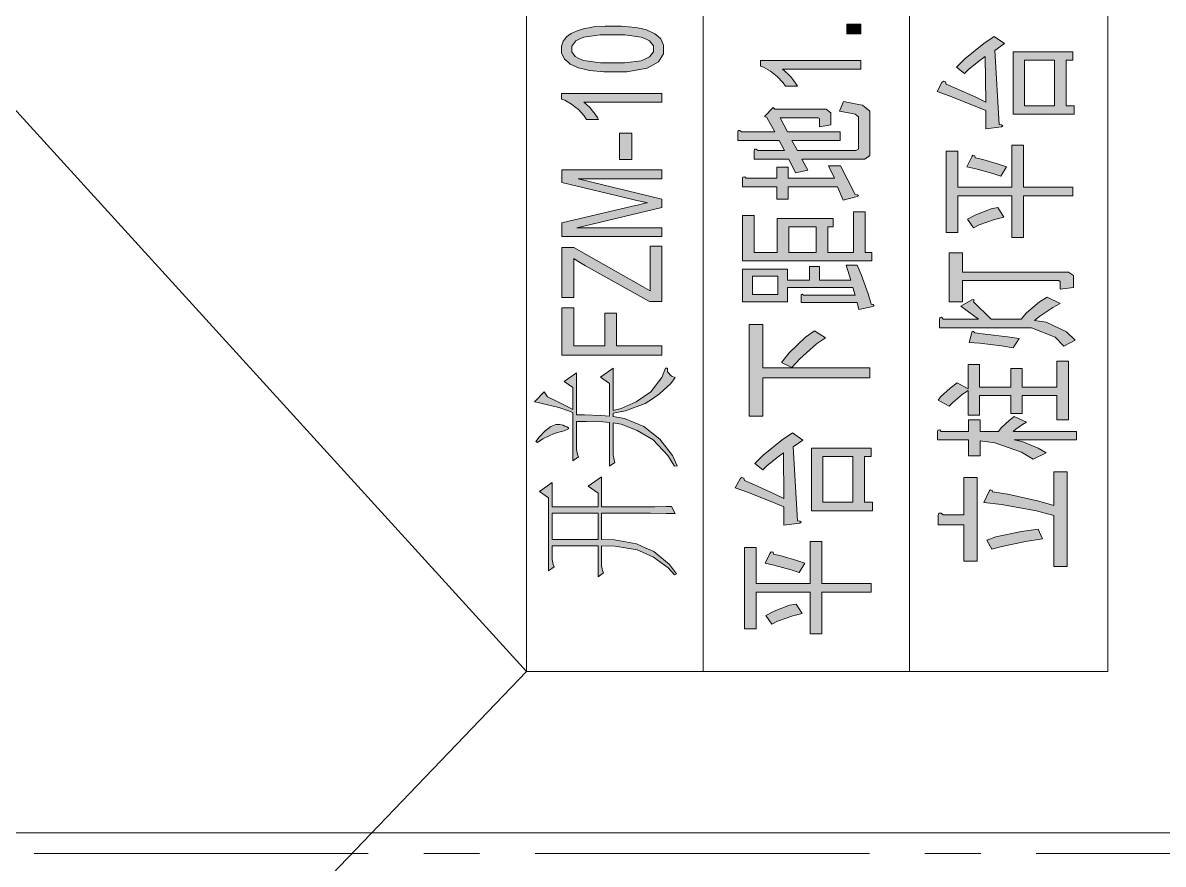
# Model space of a CAD drawing. Header units: millimetres. Extents: x 805 to 6044844, y 120 to 7887884.
# Drawn here: x 5985564 to 5992067, y 7828318 to 7833118 of the extents above; entities that cross this region are included whole.
import ezdxf

# ---------------------------------------------------------------- set-up
doc = ezdxf.new("R2010")
doc.units = ezdxf.units.MM

msp = doc.modelspace()

# ---------------------------------------------------------------- hatches: boundary and pattern name
h = msp.add_hatch(color=0)
h.paths.add_polyline_path([(5988927.3, 7832838.8), (5988876.9, 7832838.8), (5988795.3, 7832846.3), (5988764.7, 7832853.8), (5988733.6, 7832860.8), (5988686.3, 7832882.3), (5988669.7, 7832896.7), (5988653.1, 7832911.2), (5988636.4, 7832947.2), (5988636.4, 7832968.7), (5988636.4, 7832984.8), (5988645.6, 7833013.2), (5988654.7, 7833025), (5988663.8, 7833037.4), (5988690.6, 7833057.2), (5988707.8, 7833065.3), (5988725.5, 7833072.8), (5988767.9, 7833085.1), (5988792.6, 7833090), (5988817.8, 7833094.2), (5988884.9, 7833098.5), (5988927.3, 7833098.5), (5988977.2, 7833098.5), (5989058.3, 7833091.6), (5989089.4, 7833084.6), (5989120.5, 7833077.1), (5989167.7, 7833055.6), (5989184.4, 7833041.1), (5989201.6, 7833027.2), (5989218.2, 7832990.7), (5989218.2, 7832968.7), (5989218.2, 7832940.2), (5989188.7, 7832894.6), (5989159.2, 7832878.5), (5989123.7, 7832858.6), (5989007.8, 7832838.8)])
h.paths.add_polyline_path([(5988927.3, 7832889.2), (5988997.6, 7832889.2), (5989091, 7832900.5), (5989114.1, 7832912.3), (5989137.2, 7832923.6), (5989160.8, 7832952), (5989160.8, 7832968.7), (5989160.8, 7832985.8), (5989137.2, 7833014.3), (5989114.1, 7833025.5), (5989091, 7833036.8), (5988997.6, 7833048.6), (5988927.3, 7833048.6), (5988857, 7833048.6), (5988763.6, 7833036.8), (5988740.6, 7833025.5), (5988717.5, 7833014.3), (5988694.4, 7832985.3), (5988694.4, 7832968.1), (5988694.4, 7832951.5), (5988714.8, 7832924.7), (5988735.2, 7832914.5), (5988760.9, 7832902.1), (5988857.5, 7832889.2)])
h = msp.add_hatch(color=0)
h.dxf.hatch_style = 2
h.paths.add_polyline_path([(5990342.5, 7833055.1), (5990262.6, 7833055.1), (5990262.6, 7833110.9), (5990342.5, 7833110.9)])
h = msp.add_hatch(color=0)
h.dxf.hatch_style = 2
h.paths.add_polyline_path([(5991162.6, 7832999.3), (5991106.8, 7832960.1), (5991131.5, 7832537.2), (5991145.4, 7832536.1), (5991152.4, 7832530.2), (5991145.4, 7832524.8), (5991054.7, 7832513), (5991054.7, 7832617.7), (5990985.5, 7832646.7), (5990846.5, 7832701.4), (5990777.3, 7832726.6), (5990804.6, 7832778.1), (5990813.7, 7832785.1), (5990825.6, 7832780.3), (5990829.3, 7832767.9), (5990886.2, 7832743.8), (5990999.4, 7832692.8), (5991054.7, 7832666), (5991051.5, 7832926.3), (5991015, 7832899.4), (5990956, 7832850.6), (5990933.4, 7832829.1), (5990888.3, 7832865.6), (5990936.6, 7832912.8), (5991044.5, 7833000.3), (5991103.6, 7833040.6)])
h = msp.add_hatch(color=0)
h.dxf.hatch_style = 2
h.paths.add_polyline_path([(5990342.5, 7832902.1), (5990342.5, 7832853.3), (5989896.6, 7832853.3), (5989908.4, 7832844.7), (5989932.5, 7832821.1), (5989944.9, 7832807.1), (5989956.7, 7832792.6), (5989974.9, 7832766.9), (5989980.8, 7832755.6), (5989913.2, 7832755.6), (5989899.2, 7832776), (5989866, 7832812), (5989846.1, 7832827.5), (5989826.8, 7832842.5), (5989788.7, 7832864.5), (5989769.9, 7832871), (5989769.9, 7832902.1)])
h = msp.add_hatch(color=0)
h.paths.add_polyline_path([(5991551.7, 7832904.3), (5991513.6, 7832904.3), (5991513.6, 7832644), (5991558.7, 7832644), (5991558.7, 7832595.7), (5991211.4, 7832595.7), (5991211.4, 7832953.1), (5991551.7, 7832953.1)])
h.paths.add_polyline_path([(5991447.6, 7832644), (5991447.6, 7832904.3), (5991276.9, 7832904.3), (5991276.9, 7832644)])
h = msp.add_hatch(color=0)
h.dxf.hatch_style = 2
h.paths.add_polyline_path([(5989208.5, 7832713.7), (5989208.5, 7832664.9), (5988762.6, 7832664.9), (5988774.4, 7832655.8), (5988798.5, 7832632.7), (5988810.9, 7832618.2), (5988822.7, 7832604.3), (5988840.9, 7832578.5), (5988846.8, 7832566.7), (5988779.2, 7832566.7), (5988765.2, 7832587.6), (5988732, 7832623), (5988712.6, 7832638.6), (5988692.8, 7832654.2), (5988654.7, 7832675.6), (5988636.4, 7832682.1), (5988636.4, 7832713.7)])
h = msp.add_hatch(color=0)
h.dxf.hatch_style = 2
h.paths.add_polyline_path([(5990328.6, 7832568.3), (5990328.6, 7832580.6), (5990310.9, 7832596.2), (5990293.7, 7832600), (5990220.7, 7832614.5), (5990244.9, 7832668.1), (5990310.9, 7832655.8), (5990352.7, 7832648.8), (5990394.6, 7832613.4), (5990394.6, 7832585.5), (5990394.6, 7832383.7), (5990394.6, 7832361.7), (5990365.1, 7832340.2), (5990335.6, 7832340.2), (5990005.5, 7832340.2), (5990040.4, 7832276.9), (5989970.6, 7832262.4), (5989932.5, 7832340.2), (5989734.5, 7832340.2), (5989734.5, 7832386.4), (5989736.1, 7832396), (5989746.8, 7832397.1), (5989755.4, 7832388.5), (5989908.4, 7832388.5), (5989876.7, 7832447), (5989640.6, 7832447), (5989640.6, 7832493.2), (5989642.7, 7832502.8), (5989652.9, 7832503.9), (5989661.5, 7832495.3), (5989852.6, 7832495.3), (5989807.5, 7832578), (5989793.5, 7832583.3), (5989842.4, 7832634.3), (5989852.6, 7832624.6), (5990116.6, 7832624.6), (5990144.5, 7832624.6), (5990172.4, 7832604.8), (5990172.4, 7832585.5), (5990172.4, 7832536.6), (5990106.4, 7832524.8), (5990106.4, 7832566.2), (5990106.4, 7832571), (5990099.4, 7832575.8), (5990092.4, 7832575.8), (5989883.7, 7832575.8), (5989925.5, 7832495.3), (5990224.5, 7832495.3), (5990224.5, 7832447), (5989949.7, 7832447), (5989981.4, 7832388.5), (5990300.7, 7832388.5), (5990314.6, 7832388.5), (5990328.6, 7832397.1), (5990328.6, 7832405.7)])
h = msp.add_hatch(color=0)
h.dxf.hatch_style = 2
h.paths.add_polyline_path([(5989037.3, 7832338.1), (5988967.6, 7832338.1), (5988967.6, 7832488.9), (5989037.3, 7832488.9)])
h = msp.add_hatch(color=0)
h.dxf.hatch_style = 2
h.paths.add_polyline_path([(5991270.5, 7832131.4), (5991270.5, 7831893.2), (5991204.5, 7831893.2), (5991204.5, 7832131.4), (5990895.3, 7832131.4), (5990895.3, 7831922.1), (5990829.3, 7831922.1), (5990829.3, 7832386.4), (5990895.3, 7832386.4), (5990895.3, 7832179.7), (5991204.5, 7832179.7), (5991204.5, 7832420.7), (5991270.5, 7832420.7), (5991270.5, 7832179.7), (5991551.7, 7832179.7), (5991551.7, 7832131.4)])
h = msp.add_hatch(color=0)
h.dxf.hatch_style = 2
h.paths.add_polyline_path([(5991141.7, 7832243.1), (5991095, 7832258.6), (5990997.8, 7832285.5), (5990947.4, 7832296.7), (5990974.8, 7832352.6), (5990981.7, 7832362.2), (5990992.5, 7832359.5), (5990995.7, 7832347.7), (5991039.2, 7832338.1), (5991127.7, 7832312.3), (5991172.8, 7832296.7)])
h = msp.add_hatch(color=0)
h.dxf.hatch_style = 2
h.paths.add_polyline_path([(5989208.5, 7831898.5), (5988638.6, 7831898.5), (5988638.6, 7831977.4), (5989041.6, 7832071.9), (5989070.1, 7832078.3), (5989111.9, 7832088), (5989125.9, 7832090.7), (5989110.3, 7832094.4), (5989064.7, 7832104.6), (5989034.7, 7832112.1), (5988638.6, 7832207.6), (5988638.6, 7832278.5), (5989208.5, 7832278.5), (5989208.5, 7832228), (5988731.4, 7832228), (5989208.5, 7832111.6), (5989208.5, 7832063.8), (5988723.4, 7831949), (5989208.5, 7831949)])
h = msp.add_hatch(color=0)
h.dxf.hatch_style = 2
h.paths.add_polyline_path([(5990227.7, 7832301), (5990310.9, 7832138.4), (5990323.2, 7832136.8), (5990328.6, 7832130.9), (5990321.6, 7832126.1), (5990241.6, 7832106.8), (5990210.5, 7832181.9), (5989929.3, 7832181.9), (5989929.3, 7832111.6), (5989863.3, 7832111.6), (5989863.3, 7832181.9), (5989668.5, 7832181.9), (5989668.5, 7832228), (5989670.1, 7832237.7), (5989680.8, 7832239.3), (5989689.4, 7832230.7), (5989863.3, 7832230.7), (5989863.3, 7832293.5), (5989929.3, 7832293.5), (5989929.3, 7832230.7), (5990192.8, 7832230.7), (5990158.5, 7832301)])
h = msp.add_hatch(color=0)
h.dxf.hatch_style = 2
h.paths.add_polyline_path([(5990950.6, 7831997.3), (5990999.4, 7832023), (5991086.4, 7832055.8), (5991124.5, 7832063.3), (5991158.8, 7832009.6), (5991105.2, 7831996.2), (5991018.2, 7831966.1), (5990985.5, 7831949)])
h = msp.add_hatch(color=0)
h.paths.add_polyline_path([(5989866.5, 7832002.1), (5990185.8, 7832002.1), (5990185.8, 7831953.3), (5990154.7, 7831953.3), (5990154.7, 7831807.3), (5990300.7, 7831807.3), (5990300.7, 7832038.6), (5990366.7, 7832038.6), (5990366.7, 7831807.3), (5990404.8, 7831807.3), (5990404.8, 7831759), (5989668.5, 7831759), (5989668.5, 7832019.3), (5989734.5, 7832019.3), (5989734.5, 7831807.3), (5989866.5, 7831807.3)])
h.paths.add_polyline_path([(5990088.7, 7831807.3), (5990088.7, 7831953.3), (5989932.5, 7831953.3), (5989932.5, 7831807.3)])
h = msp.add_hatch(color=0)
h.dxf.hatch_style = 2
h.paths.add_polyline_path([(5989208.5, 7831527.7), (5989138.2, 7831527.7), (5988773.3, 7831731.6), (5988754, 7831742.9), (5988720.2, 7831763.3), (5988705.7, 7831772.9), (5988705.7, 7831550.8), (5988638.6, 7831550.8), (5988638.6, 7831836.3), (5988705.7, 7831836.3), (5989100.7, 7831612.5), (5989140.9, 7831588.3), (5989140.9, 7831842.7), (5989208.5, 7831842.7)])
h = msp.add_hatch(color=0)
h.dxf.hatch_style = 2
h.paths.add_polyline_path([(5990846.5, 7831805.7), (5990922.7, 7831805.7), (5990922.7, 7831696.2), (5991499.6, 7831696.2), (5991527, 7831696.2), (5991554.9, 7831676.3), (5991554.9, 7831657), (5991554.9, 7831608.7), (5991478.7, 7831598.5), (5991478.7, 7831637.7), (5991478.7, 7831642.5), (5991471.7, 7831647.4), (5991464.7, 7831647.4), (5990922.7, 7831647.4), (5990922.7, 7831526.1), (5990846.5, 7831526.1)])
h = msp.add_hatch(color=0)
h.paths.add_polyline_path([(5990401.6, 7831513.2), (5990413.4, 7831511), (5990418.8, 7831503.5), (5990411.8, 7831498.7), (5990331.8, 7831481.5), (5990321.6, 7831522.8), (5990001.8, 7831522.8), (5990001.8, 7831559.3), (5990001.8, 7831567.9), (5990008.7, 7831570.6), (5990015.7, 7831564.2), (5990310.9, 7831564.2), (5990296.9, 7831608.2), (5989925.5, 7831608.2), (5989925.5, 7831566.9), (5989925.5, 7831525.5), (5989668.5, 7831525.5), (5989668.5, 7831712.8), (5989925.5, 7831712.8), (5989925.5, 7831649.5), (5990050.6, 7831649.5), (5990050.6, 7831727.3), (5990106.4, 7831727.3), (5990106.4, 7831649.5), (5990286.7, 7831649.5), (5990258.8, 7831734.8), (5990321.6, 7831734.8), (5990344.2, 7831682.2), (5990383.9, 7831571.7)])
h.paths.add_polyline_path([(5989869.7, 7831566.9), (5989869.7, 7831671.5), (5989724.3, 7831671.5), (5989724.3, 7831566.9)])
h = msp.add_hatch(color=0)
h.dxf.hatch_style = 2
h.paths.add_polyline_path([(5991478.7, 7831515.9), (5991436.8, 7831492.8), (5991363.8, 7831444.5), (5991332.7, 7831418.7), (5991398.7, 7831410.1), (5991515.2, 7831354.3), (5991565.6, 7831307.1), (5991499.6, 7831272.8), (5991450.8, 7831325.3), (5991315.5, 7831377.4), (5991228.6, 7831377.4), (5990790.7, 7831377.4), (5990790.7, 7831423.6), (5990792.8, 7831437), (5990803, 7831438.6), (5990811.6, 7831426.2), (5991013.4, 7831426.2), (5990912.5, 7831501.4), (5990974.8, 7831537.9), (5990983.9, 7831539.5), (5990988.7, 7831533), (5990985.5, 7831526.1), (5991086.4, 7831426.2), (5991256.5, 7831426.2), (5991287.6, 7831462.7), (5991362.2, 7831526.1), (5991405.7, 7831552.4)])
h = msp.add_hatch(color=0)
h.dxf.hatch_style = 2
h.paths.add_polyline_path([(5989208.5, 7831221.8), (5988638.6, 7831221.8), (5988638.6, 7831491.2), (5988705.7, 7831491.2), (5988705.7, 7831274.9), (5988882.2, 7831274.9), (5988882.2, 7831461.7), (5988949.9, 7831461.7), (5988949.9, 7831274.9), (5989208.5, 7831274.9)])
h = msp.add_hatch(color=0)
h.dxf.hatch_style = 2
h.paths.add_polyline_path([(5990394.6, 7831093), (5989783.3, 7831093), (5989783.3, 7830874), (5989706.6, 7830874), (5989706.6, 7831396.7), (5989783.3, 7831396.7), (5989783.3, 7831148.8), (5990394.6, 7831148.8)])
h = msp.add_hatch(color=0)
h.dxf.hatch_style = 2
h.paths.add_polyline_path([(5989890.7, 7831180.4), (5989934.1, 7831235.2), (5990028, 7831324.8), (5990078.5, 7831360.2), (5990140.8, 7831321.1), (5990090.3, 7831286.2), (5989994.8, 7831200.8), (5989949.7, 7831150.9)])
h = msp.add_hatch(color=0)
h.dxf.hatch_style = 2
h.paths.add_polyline_path([(5990974.8, 7831350.6), (5990976.9, 7831358.1), (5990985.5, 7831357), (5990992.5, 7831348.4), (5991051.5, 7831342.5), (5991178.2, 7831326.4), (5991245.8, 7831316.8), (5991211.4, 7831263.1), (5991145.4, 7831275.4), (5991020.4, 7831291), (5990961.3, 7831294.8)])
h = msp.add_hatch(color=0)
h.dxf.hatch_style = 2
h.paths.add_polyline_path([(5988721.8, 7830882), (5988766.8, 7830881), (5988860.8, 7830877.2), (5988909.6, 7830874.5), (5988909.6, 7831059.7), (5988857.5, 7831095.6), (5988930.5, 7831147.2), (5988930.5, 7830906.2), (5988975.6, 7830917.5), (5989062.6, 7830956.1), (5989103.9, 7830984), (5989145.7, 7831011.9), (5989208, 7831093.5), (5989228.9, 7831147.2), (5989239.7, 7831147.2), (5989241.3, 7831127.3), (5989263.8, 7831101), (5989284.7, 7831093.5), (5989260.1, 7831060.8), (5989195.1, 7831000.7), (5989154.3, 7830973.3), (5989113.5, 7830945.9), (5989001.4, 7830905.1), (5988930.5, 7830891.7), (5988930.5, 7830872.4), (5988994.4, 7830861.1), (5989105, 7830814.4), (5989151.1, 7830778.5), (5989196.7, 7830742.5), (5989269.2, 7830648.6), (5989294.9, 7830590.1), (5989281, 7830587.9), (5989242.9, 7830649.7), (5989158.6, 7830738.8), (5989112.5, 7830765.1), (5989066.9, 7830791.9), (5988975.6, 7830827.3), (5988930.5, 7830835.9), (5988930.5, 7830667.9), (5988930.5, 7830652.3), (5988935.4, 7830622.8), (5988940.7, 7830609.4), (5988909.6, 7830587.9), (5988909.6, 7830838), (5988871, 7830840.7), (5988777, 7830842.9), (5988721.8, 7830842.9), (5988721.8, 7830699.6), (5988721.8, 7830684), (5988727.1, 7830654.5), (5988732, 7830641.1), (5988700.8, 7830619.6), (5988700.8, 7830893.9), (5988676.7, 7830904.1), (5988620.3, 7830922.3), (5988588.1, 7830930.3), (5988555.9, 7830938.9), (5988503.3, 7830951.3), (5988482.4, 7830955), (5988537.7, 7831013), (5988555.4, 7830984), (5988600.5, 7830963.6), (5988672.9, 7830927.1), (5988700.8, 7830911), (5988700.8, 7831037.7), (5988652, 7831071.5), (5988721.8, 7831120.3)])
h = msp.add_hatch(color=0)
h.dxf.hatch_style = 2
h.paths.add_polyline_path([(5990954.4, 7831020), (5990921.1, 7830996.9), (5990867.4, 7830951.8), (5990846.5, 7830930.3), (5990784.2, 7830964.2), (5990797.6, 7830983.5), (5990851.9, 7831033.4), (5990891.6, 7831064), (5990954.4, 7831029.6), (5990954.4, 7831168.6), (5991020.4, 7831168.6), (5991020.4, 7831039.8), (5991197.5, 7831039.8), (5991197.5, 7831146.6), (5991263.5, 7831146.6), (5991263.5, 7831039.8), (5991461, 7831039.8), (5991461, 7831188), (5991527, 7831188), (5991527, 7830852.5), (5991461, 7830852.5), (5991461, 7830991), (5991263.5, 7830991), (5991263.5, 7830889), (5991197.5, 7830889), (5991197.5, 7830991), (5991020.4, 7830991), (5991020.4, 7830879.4), (5990954.4, 7830879.4)])
h = msp.add_hatch(color=0)
h.dxf.hatch_style = 2
h.paths.add_polyline_path([(5988499.6, 7830723.7), (5988489.4, 7830728.6), (5988508.2, 7830753.2), (5988543.1, 7830789.7), (5988558.6, 7830801.5), (5988574.2, 7830813.9), (5988603.7, 7830826.2), (5988617.7, 7830826.2), (5988626.2, 7830826.2), (5988645.6, 7830821.9), (5988655.8, 7830817.6), (5988666, 7830813.4), (5988676.7, 7830808), (5988676.7, 7830806.4), (5988676.7, 7830801.5), (5988652, 7830790.8), (5988627.8, 7830784.9), (5988593.5, 7830775.2), (5988529.1, 7830744.7)])
h = msp.add_hatch(color=0)
h.dxf.hatch_style = 2
h.paths.add_polyline_path([(5991325.7, 7830628.7), (5991258.1, 7830669), (5991106.8, 7830721), (5991023.6, 7830733.4), (5991023.6, 7830648.1), (5990957.6, 7830648.1), (5990957.6, 7830738.2), (5990780.5, 7830738.2), (5990780.5, 7830784.4), (5990782.1, 7830794), (5990792.8, 7830795.1), (5990801.4, 7830786.5), (5990957.6, 7830786.5), (5990957.6, 7830852.5), (5991023.6, 7830852.5), (5991023.6, 7830786.5), (5991127.7, 7830786.5), (5991143.3, 7830807.4), (5991188.4, 7830849.8), (5991217.9, 7830871.9), (5991287.6, 7830840.2), (5991265.1, 7830826.8), (5991227, 7830799.9), (5991211.4, 7830786.5), (5991572.6, 7830786.5), (5991572.6, 7830738.2), (5991217.9, 7830738.2), (5991263.5, 7830728.6), (5991353.6, 7830692.1), (5991398.7, 7830665.2)])
h = msp.add_hatch(color=0)
h.dxf.hatch_style = 2
h.paths.add_polyline_path([(5990012.5, 7830737.7), (5989956.7, 7830699), (5989981.4, 7830276.1), (5989994.8, 7830274.5), (5990001.8, 7830268.6), (5989994.8, 7830263.8), (5989904.6, 7830251.4), (5989904.6, 7830356.1), (5989835.4, 7830385.1), (5989696.4, 7830439.8), (5989626.6, 7830465.6), (5989654.5, 7830516.6), (5989663.1, 7830524.1), (5989675.4, 7830519.3), (5989679.2, 7830506.9), (5989736.1, 7830482.8), (5989849.3, 7830431.2), (5989904.6, 7830404.9), (5989901.4, 7830664.7), (5989864.9, 7830637.9), (5989805.9, 7830589.6), (5989783.3, 7830567.6), (5989738.2, 7830604), (5989786.5, 7830651.3), (5989894.4, 7830738.8), (5989953.4, 7830779)])
h = msp.add_hatch(color=0)
h.paths.add_polyline_path([(5990401.6, 7830643.2), (5990362.9, 7830643.2), (5990362.9, 7830382.9), (5990408.6, 7830382.9), (5990408.6, 7830334.1), (5990060.8, 7830334.1), (5990060.8, 7830691.5), (5990401.6, 7830691.5)])
h.paths.add_polyline_path([(5990296.9, 7830382.9), (5990296.9, 7830643.2), (5990126.8, 7830643.2), (5990126.8, 7830382.9)])
h = msp.add_hatch(color=0)
h.dxf.hatch_style = 2
h.paths.add_polyline_path([(5991443.8, 7830555.7), (5991520, 7830555.7), (5991520, 7830015.8), (5991443.8, 7830015.8), (5991443.8, 7830307.8), (5991345.1, 7830333.6), (5991145.4, 7830370.1), (5991044.5, 7830380.8), (5991075.6, 7830448.9), (5991082.6, 7830453.8), (5991091.2, 7830450), (5991092.8, 7830441.4), (5991181.9, 7830428), (5991356.9, 7830389.4), (5991443.8, 7830363.6)])
h = msp.add_hatch(color=0)
h.paths.add_polyline_path([(5988864.5, 7830356.6), (5989135.5, 7830356.6), (5989168.3, 7830356.6), (5989232.7, 7830358.2), (5989263.8, 7830359.3), (5989284.7, 7830318), (5989232.7, 7830319.1), (5989144.1, 7830320.1), (5989107.6, 7830320.1), (5988864.5, 7830320.1), (5988864.5, 7830169.9), (5988939.1, 7830168.3), (5989063.6, 7830145.2), (5989113, 7830123.2), (5989162.4, 7830101.7), (5989251.5, 7830027.7), (5989291.7, 7829975.1), (5989281, 7829968.1), (5989245, 7830007.8), (5989161.3, 7830069), (5989114.6, 7830089.4), (5989067.9, 7830110.3), (5988942.9, 7830131.8), (5988864.5, 7830133.4), (5988864.5, 7830038.4), (5988864.5, 7830022.3), (5988869.9, 7829993.3), (5988875.3, 7829979.9), (5988844.1, 7829957.9), (5988844.1, 7830133.4), (5988583.3, 7830133.4), (5988583.3, 7830072.2), (5988583.3, 7830056.6), (5988588.1, 7830027.7), (5988593.5, 7830014.2), (5988562.4, 7829992.2), (5988562.4, 7830407.6), (5988510.3, 7830444.1), (5988583.3, 7830495.6), (5988583.3, 7830356.6), (5988844.1, 7830356.6), (5988844.1, 7830434.5), (5988788.3, 7830473.6), (5988864.5, 7830526.8)])
h.paths.add_polyline_path([(5988583.3, 7830169.9), (5988844.1, 7830169.9), (5988844.1, 7830320.1), (5988583.3, 7830320.1)])
h = msp.add_hatch(color=0)
h.dxf.hatch_style = 2
h.paths.add_polyline_path([(5990784.2, 7830254.1), (5990784.2, 7830307.8), (5990787.5, 7830320.1), (5990801.4, 7830321.2), (5990811.6, 7830310.5), (5990929.7, 7830310.5), (5990929.7, 7830524.1), (5991006.4, 7830524.1), (5991006.4, 7830047.5), (5990929.7, 7830047.5), (5990929.7, 7830254.1)])
h = msp.add_hatch(color=0)
h.dxf.hatch_style = 2
h.paths.add_polyline_path([(5991061.7, 7830166.7), (5991112.1, 7830184.9), (5991258.1, 7830216.6), (5991353.6, 7830230), (5991377.8, 7830174.2), (5991282.3, 7830158.1), (5991138.4, 7830129.1), (5991089.6, 7830115.7)])
h = msp.add_hatch(color=0)
h.dxf.hatch_style = 2
h.paths.add_polyline_path([(5990119.8, 7829869.9), (5990119.8, 7829631.6), (5990053.8, 7829631.6), (5990053.8, 7829869.9), (5989745.2, 7829869.9), (5989745.2, 7829660.6), (5989679.2, 7829660.6), (5989679.2, 7830125.3), (5989745.2, 7830125.3), (5989745.2, 7829918.7), (5990053.8, 7829918.7), (5990053.8, 7830159.1), (5990119.8, 7830159.1), (5990119.8, 7829918.7), (5990401.6, 7829918.7), (5990401.6, 7829869.9)])
h = msp.add_hatch(color=0)
h.dxf.hatch_style = 2
h.paths.add_polyline_path([(5989991.6, 7829981.5), (5989944.9, 7829997.6), (5989847.2, 7830024.4), (5989797.3, 7830035.2), (5989824.6, 7830091), (5989831.6, 7830100.6), (5989842.4, 7830098.5), (5989845.6, 7830086.2), (5989889, 7830076.5), (5989977.6, 7830050.7), (5990022.7, 7830035.2)])
h = msp.add_hatch(color=0)
h.dxf.hatch_style = 2
h.paths.add_polyline_path([(5989800.5, 7829736.2), (5989849.3, 7829761.5), (5989935.7, 7829794.7), (5989974.4, 7829801.7), (5990008.7, 7829748), (5989955.1, 7829735.2), (5989868.1, 7829704.6), (5989835.4, 7829687.4)])

# ---------------------------------------------------------------- linework, layer by layer
at = {"color": 0, "lineweight": 0}
for points in [[(5988436.3, 7829416.4), (5988436.3, 7836599.3), (5991750.8, 7836599.3), (5991750.8, 7829416.4)], [(5988927.3, 7832838.8), (5988876.9, 7832838.8), (5988795.3, 7832846.3), (5988764.7, 7832853.8), (5988733.6, 7832860.8), (5988686.3, 7832882.3), (5988669.7, 7832896.7), (5988653.1, 7832911.2), (5988636.4, 7832947.2), (5988636.4, 7832968.7), (5988636.4, 7832984.8), (5988645.6, 7833013.2), (5988654.7, 7833025), (5988663.8, 7833037.4), (5988690.6, 7833057.2), (5988707.8, 7833065.3), (5988725.5, 7833072.8), (5988767.9, 7833085.1), (5988792.6, 7833090), (5988817.8, 7833094.2), (5988884.9, 7833098.5), (5988927.3, 7833098.5), (5988977.2, 7833098.5), (5989058.3, 7833091.6), (5989089.4, 7833084.6), (5989120.5, 7833077.1), (5989167.7, 7833055.6), (5989184.4, 7833041.1), (5989201.6, 7833027.2), (5989218.2, 7832990.7), (5989218.2, 7832968.7), (5989218.2, 7832940.2), (5989188.7, 7832894.6), (5989159.2, 7832878.5), (5989123.7, 7832858.6), (5989007.8, 7832838.8)], [(5990342.5, 7833055.1), (5990262.6, 7833055.1), (5990262.6, 7833110.9), (5990342.5, 7833110.9)], [(5988927.3, 7832889.2), (5988997.6, 7832889.2), (5989091, 7832900.5), (5989114.1, 7832912.3), (5989137.2, 7832923.6), (5989160.8, 7832952), (5989160.8, 7832968.7), (5989160.8, 7832985.8), (5989137.2, 7833014.3), (5989114.1, 7833025.5), (5989091, 7833036.8), (5988997.6, 7833048.6), (5988927.3, 7833048.6), (5988857, 7833048.6), (5988763.6, 7833036.8), (5988740.6, 7833025.5), (5988717.5, 7833014.3), (5988694.4, 7832985.3), (5988694.4, 7832968.1), (5988694.4, 7832951.5), (5988714.8, 7832924.7), (5988735.2, 7832914.5), (5988760.9, 7832902.1), (5988857.5, 7832889.2)], [(5991162.6, 7832999.3), (5991106.8, 7832960.1), (5991131.5, 7832537.2), (5991145.4, 7832536.1), (5991152.4, 7832530.2), (5991145.4, 7832524.8), (5991054.7, 7832513), (5991054.7, 7832617.7), (5990985.5, 7832646.7), (5990846.5, 7832701.4), (5990777.3, 7832726.6), (5990804.6, 7832778.1), (5990813.7, 7832785.1), (5990825.6, 7832780.3), (5990829.3, 7832767.9), (5990886.2, 7832743.8), (5990999.4, 7832692.8), (5991054.7, 7832666), (5991051.5, 7832926.3), (5991015, 7832899.4), (5990956, 7832850.6), (5990933.4, 7832829.1), (5990888.3, 7832865.6), (5990936.6, 7832912.8), (5991044.5, 7833000.3), (5991103.6, 7833040.6)], [(5990342.5, 7832902.1), (5990342.5, 7832853.3), (5989896.6, 7832853.3), (5989908.4, 7832844.7), (5989932.5, 7832821.1), (5989944.9, 7832807.1), (5989956.7, 7832792.6), (5989974.9, 7832766.9), (5989980.8, 7832755.6), (5989913.2, 7832755.6), (5989899.2, 7832776), (5989866, 7832812), (5989846.1, 7832827.5), (5989826.8, 7832842.5), (5989788.7, 7832864.5), (5989769.9, 7832871), (5989769.9, 7832902.1)], [(5991551.7, 7832904.3), (5991513.6, 7832904.3), (5991513.6, 7832644), (5991558.7, 7832644), (5991558.7, 7832595.7), (5991211.4, 7832595.7), (5991211.4, 7832953.1), (5991551.7, 7832953.1)], [(5991447.6, 7832644), (5991447.6, 7832904.3), (5991276.9, 7832904.3), (5991276.9, 7832644)], [(5989208.5, 7832713.7), (5989208.5, 7832664.9), (5988762.6, 7832664.9), (5988774.4, 7832655.8), (5988798.5, 7832632.7), (5988810.9, 7832618.2), (5988822.7, 7832604.3), (5988840.9, 7832578.5), (5988846.8, 7832566.7), (5988779.2, 7832566.7), (5988765.2, 7832587.6), (5988732, 7832623), (5988712.6, 7832638.6), (5988692.8, 7832654.2), (5988654.7, 7832675.6), (5988636.4, 7832682.1), (5988636.4, 7832713.7)], [(5990328.6, 7832568.3), (5990328.6, 7832580.6), (5990310.9, 7832596.2), (5990293.7, 7832600), (5990220.7, 7832614.5), (5990244.9, 7832668.1), (5990310.9, 7832655.8), (5990352.7, 7832648.8), (5990394.6, 7832613.4), (5990394.6, 7832585.5), (5990394.6, 7832383.7), (5990394.6, 7832361.7), (5990365.1, 7832340.2), (5990335.6, 7832340.2), (5990005.5, 7832340.2), (5990040.4, 7832276.9), (5989970.6, 7832262.4), (5989932.5, 7832340.2), (5989734.5, 7832340.2), (5989734.5, 7832386.4), (5989736.1, 7832396), (5989746.8, 7832397.1), (5989755.4, 7832388.5), (5989908.4, 7832388.5), (5989876.7, 7832447), (5989640.6, 7832447), (5989640.6, 7832493.2), (5989642.7, 7832502.8), (5989652.9, 7832503.9), (5989661.5, 7832495.3), (5989852.6, 7832495.3), (5989807.5, 7832578), (5989793.5, 7832583.3), (5989842.4, 7832634.3), (5989852.6, 7832624.6), (5990116.6, 7832624.6), (5990144.5, 7832624.6), (5990172.4, 7832604.8), (5990172.4, 7832585.5), (5990172.4, 7832536.6), (5990106.4, 7832524.8), (5990106.4, 7832566.2), (5990106.4, 7832571), (5990099.4, 7832575.8), (5990092.4, 7832575.8), (5989883.7, 7832575.8), (5989925.5, 7832495.3), (5990224.5, 7832495.3), (5990224.5, 7832447), (5989949.7, 7832447), (5989981.4, 7832388.5), (5990300.7, 7832388.5), (5990314.6, 7832388.5), (5990328.6, 7832397.1), (5990328.6, 7832405.7)], [(5989037.3, 7832338.1), (5988967.6, 7832338.1), (5988967.6, 7832488.9), (5989037.3, 7832488.9)], [(5991270.5, 7832131.4), (5991270.5, 7831893.2), (5991204.5, 7831893.2), (5991204.5, 7832131.4), (5990895.3, 7832131.4), (5990895.3, 7831922.1), (5990829.3, 7831922.1), (5990829.3, 7832386.4), (5990895.3, 7832386.4), (5990895.3, 7832179.7), (5991204.5, 7832179.7), (5991204.5, 7832420.7), (5991270.5, 7832420.7), (5991270.5, 7832179.7), (5991551.7, 7832179.7), (5991551.7, 7832131.4)], [(5991141.7, 7832243.1), (5991095, 7832258.6), (5990997.8, 7832285.5), (5990947.4, 7832296.7), (5990974.8, 7832352.6), (5990981.7, 7832362.2), (5990992.5, 7832359.5), (5990995.7, 7832347.7), (5991039.2, 7832338.1), (5991127.7, 7832312.3), (5991172.8, 7832296.7)], [(5989208.5, 7831898.5), (5988638.6, 7831898.5), (5988638.6, 7831977.4), (5989041.6, 7832071.9), (5989070.1, 7832078.3), (5989111.9, 7832088), (5989125.9, 7832090.7), (5989110.3, 7832094.4), (5989064.7, 7832104.6), (5989034.7, 7832112.1), (5988638.6, 7832207.6), (5988638.6, 7832278.5), (5989208.5, 7832278.5), (5989208.5, 7832228), (5988731.4, 7832228), (5989208.5, 7832111.6), (5989208.5, 7832063.8), (5988723.4, 7831949), (5989208.5, 7831949)], [(5990227.7, 7832301), (5990310.9, 7832138.4), (5990323.2, 7832136.8), (5990328.6, 7832130.9), (5990321.6, 7832126.1), (5990241.6, 7832106.8), (5990210.5, 7832181.9), (5989929.3, 7832181.9), (5989929.3, 7832111.6), (5989863.3, 7832111.6), (5989863.3, 7832181.9), (5989668.5, 7832181.9), (5989668.5, 7832228), (5989670.1, 7832237.7), (5989680.8, 7832239.3), (5989689.4, 7832230.7), (5989863.3, 7832230.7), (5989863.3, 7832293.5), (5989929.3, 7832293.5), (5989929.3, 7832230.7), (5990192.8, 7832230.7), (5990158.5, 7832301)], [(5990950.6, 7831997.3), (5990999.4, 7832023), (5991086.4, 7832055.8), (5991124.5, 7832063.3), (5991158.8, 7832009.6), (5991105.2, 7831996.2), (5991018.2, 7831966.1), (5990985.5, 7831949)], [(5989866.5, 7832002.1), (5990185.8, 7832002.1), (5990185.8, 7831953.3), (5990154.7, 7831953.3), (5990154.7, 7831807.3), (5990300.7, 7831807.3), (5990300.7, 7832038.6), (5990366.7, 7832038.6), (5990366.7, 7831807.3), (5990404.8, 7831807.3), (5990404.8, 7831759), (5989668.5, 7831759), (5989668.5, 7832019.3), (5989734.5, 7832019.3), (5989734.5, 7831807.3), (5989866.5, 7831807.3)], [(5990088.7, 7831807.3), (5990088.7, 7831953.3), (5989932.5, 7831953.3), (5989932.5, 7831807.3)], [(5989208.5, 7831527.7), (5989138.2, 7831527.7), (5988773.3, 7831731.6), (5988754, 7831742.9), (5988720.2, 7831763.3), (5988705.7, 7831772.9), (5988705.7, 7831550.8), (5988638.6, 7831550.8), (5988638.6, 7831836.3), (5988705.7, 7831836.3), (5989100.7, 7831612.5), (5989140.9, 7831588.3), (5989140.9, 7831842.7), (5989208.5, 7831842.7)], [(5990846.5, 7831805.7), (5990922.7, 7831805.7), (5990922.7, 7831696.2), (5991499.6, 7831696.2), (5991527, 7831696.2), (5991554.9, 7831676.3), (5991554.9, 7831657), (5991554.9, 7831608.7), (5991478.7, 7831598.5), (5991478.7, 7831637.7), (5991478.7, 7831642.5), (5991471.7, 7831647.4), (5991464.7, 7831647.4), (5990922.7, 7831647.4), (5990922.7, 7831526.1), (5990846.5, 7831526.1)], [(5990401.6, 7831513.2), (5990413.4, 7831511), (5990418.8, 7831503.5), (5990411.8, 7831498.7), (5990331.8, 7831481.5), (5990321.6, 7831522.8), (5990001.8, 7831522.8), (5990001.8, 7831559.3), (5990001.8, 7831567.9), (5990008.7, 7831570.6), (5990015.7, 7831564.2), (5990310.9, 7831564.2), (5990296.9, 7831608.2), (5989925.5, 7831608.2), (5989925.5, 7831566.9), (5989925.5, 7831525.5), (5989668.5, 7831525.5), (5989668.5, 7831712.8), (5989925.5, 7831712.8), (5989925.5, 7831649.5), (5990050.6, 7831649.5), (5990050.6, 7831727.3), (5990106.4, 7831727.3), (5990106.4, 7831649.5), (5990286.7, 7831649.5), (5990258.8, 7831734.8), (5990321.6, 7831734.8), (5990344.2, 7831682.2), (5990383.9, 7831571.7)], [(5989869.7, 7831566.9), (5989869.7, 7831671.5), (5989724.3, 7831671.5), (5989724.3, 7831566.9)], [(5991478.7, 7831515.9), (5991436.8, 7831492.8), (5991363.8, 7831444.5), (5991332.7, 7831418.7), (5991398.7, 7831410.1), (5991515.2, 7831354.3), (5991565.6, 7831307.1), (5991499.6, 7831272.8), (5991450.8, 7831325.3), (5991315.5, 7831377.4), (5991228.6, 7831377.4), (5990790.7, 7831377.4), (5990790.7, 7831423.6), (5990792.8, 7831437), (5990803, 7831438.6), (5990811.6, 7831426.2), (5991013.4, 7831426.2), (5990912.5, 7831501.4), (5990974.8, 7831537.9), (5990983.9, 7831539.5), (5990988.7, 7831533), (5990985.5, 7831526.1), (5991086.4, 7831426.2), (5991256.5, 7831426.2), (5991287.6, 7831462.7), (5991362.2, 7831526.1), (5991405.7, 7831552.4)], [(5989208.5, 7831221.8), (5988638.6, 7831221.8), (5988638.6, 7831491.2), (5988705.7, 7831491.2), (5988705.7, 7831274.9), (5988882.2, 7831274.9), (5988882.2, 7831461.7), (5988949.9, 7831461.7), (5988949.9, 7831274.9), (5989208.5, 7831274.9)], [(5990394.6, 7831093), (5989783.3, 7831093), (5989783.3, 7830874), (5989706.6, 7830874), (5989706.6, 7831396.7), (5989783.3, 7831396.7), (5989783.3, 7831148.8), (5990394.6, 7831148.8)], [(5989890.7, 7831180.4), (5989934.1, 7831235.2), (5990028, 7831324.8), (5990078.5, 7831360.2), (5990140.8, 7831321.1), (5990090.3, 7831286.2), (5989994.8, 7831200.8), (5989949.7, 7831150.9)], [(5990974.8, 7831350.6), (5990976.9, 7831358.1), (5990985.5, 7831357), (5990992.5, 7831348.4), (5991051.5, 7831342.5), (5991178.2, 7831326.4), (5991245.8, 7831316.8), (5991211.4, 7831263.1), (5991145.4, 7831275.4), (5991020.4, 7831291), (5990961.3, 7831294.8)], [(5988721.8, 7830882), (5988766.8, 7830881), (5988860.8, 7830877.2), (5988909.6, 7830874.5), (5988909.6, 7831059.7), (5988857.5, 7831095.6), (5988930.5, 7831147.2), (5988930.5, 7830906.2), (5988975.6, 7830917.5), (5989062.6, 7830956.1), (5989103.9, 7830984), (5989145.7, 7831011.9), (5989208, 7831093.5), (5989228.9, 7831147.2), (5989239.7, 7831147.2), (5989241.3, 7831127.3), (5989263.8, 7831101), (5989284.7, 7831093.5), (5989260.1, 7831060.8), (5989195.1, 7831000.7), (5989154.3, 7830973.3), (5989113.5, 7830945.9), (5989001.4, 7830905.1), (5988930.5, 7830891.7), (5988930.5, 7830872.4), (5988994.4, 7830861.1), (5989105, 7830814.4), (5989151.1, 7830778.5), (5989196.7, 7830742.5), (5989269.2, 7830648.6), (5989294.9, 7830590.1), (5989281, 7830587.9), (5989242.9, 7830649.7), (5989158.6, 7830738.8), (5989112.5, 7830765.1), (5989066.9, 7830791.9), (5988975.6, 7830827.3), (5988930.5, 7830835.9), (5988930.5, 7830667.9), (5988930.5, 7830652.3), (5988935.4, 7830622.8), (5988940.7, 7830609.4), (5988909.6, 7830587.9), (5988909.6, 7830838), (5988871, 7830840.7), (5988777, 7830842.9), (5988721.8, 7830842.9), (5988721.8, 7830699.6), (5988721.8, 7830684), (5988727.1, 7830654.5), (5988732, 7830641.1), (5988700.8, 7830619.6), (5988700.8, 7830893.9), (5988676.7, 7830904.1), (5988620.3, 7830922.3), (5988588.1, 7830930.3), (5988555.9, 7830938.9), (5988503.3, 7830951.3), (5988482.4, 7830955), (5988537.7, 7831013), (5988555.4, 7830984), (5988600.5, 7830963.6), (5988672.9, 7830927.1), (5988700.8, 7830911), (5988700.8, 7831037.7), (5988652, 7831071.5), (5988721.8, 7831120.3)], [(5990954.4, 7831020), (5990921.1, 7830996.9), (5990867.4, 7830951.8), (5990846.5, 7830930.3), (5990784.2, 7830964.2), (5990797.6, 7830983.5), (5990851.9, 7831033.4), (5990891.6, 7831064), (5990954.4, 7831029.6), (5990954.4, 7831168.6), (5991020.4, 7831168.6), (5991020.4, 7831039.8), (5991197.5, 7831039.8), (5991197.5, 7831146.6), (5991263.5, 7831146.6), (5991263.5, 7831039.8), (5991461, 7831039.8), (5991461, 7831188), (5991527, 7831188), (5991527, 7830852.5), (5991461, 7830852.5), (5991461, 7830991), (5991263.5, 7830991), (5991263.5, 7830889), (5991197.5, 7830889), (5991197.5, 7830991), (5991020.4, 7830991), (5991020.4, 7830879.4), (5990954.4, 7830879.4)], [(5988499.6, 7830723.7), (5988489.4, 7830728.6), (5988508.2, 7830753.2), (5988543.1, 7830789.7), (5988558.6, 7830801.5), (5988574.2, 7830813.9), (5988603.7, 7830826.2), (5988617.7, 7830826.2), (5988626.2, 7830826.2), (5988645.6, 7830821.9), (5988655.8, 7830817.6), (5988666, 7830813.4), (5988676.7, 7830808), (5988676.7, 7830806.4), (5988676.7, 7830801.5), (5988652, 7830790.8), (5988627.8, 7830784.9), (5988593.5, 7830775.2), (5988529.1, 7830744.7)], [(5991325.7, 7830628.7), (5991258.1, 7830669), (5991106.8, 7830721), (5991023.6, 7830733.4), (5991023.6, 7830648.1), (5990957.6, 7830648.1), (5990957.6, 7830738.2), (5990780.5, 7830738.2), (5990780.5, 7830784.4), (5990782.1, 7830794), (5990792.8, 7830795.1), (5990801.4, 7830786.5), (5990957.6, 7830786.5), (5990957.6, 7830852.5), (5991023.6, 7830852.5), (5991023.6, 7830786.5), (5991127.7, 7830786.5), (5991143.3, 7830807.4), (5991188.4, 7830849.8), (5991217.9, 7830871.9), (5991287.6, 7830840.2), (5991265.1, 7830826.8), (5991227, 7830799.9), (5991211.4, 7830786.5), (5991572.6, 7830786.5), (5991572.6, 7830738.2), (5991217.9, 7830738.2), (5991263.5, 7830728.6), (5991353.6, 7830692.1), (5991398.7, 7830665.2)], [(5990012.5, 7830737.7), (5989956.7, 7830699), (5989981.4, 7830276.1), (5989994.8, 7830274.5), (5990001.8, 7830268.6), (5989994.8, 7830263.8), (5989904.6, 7830251.4), (5989904.6, 7830356.1), (5989835.4, 7830385.1), (5989696.4, 7830439.8), (5989626.6, 7830465.6), (5989654.5, 7830516.6), (5989663.1, 7830524.1), (5989675.4, 7830519.3), (5989679.2, 7830506.9), (5989736.1, 7830482.8), (5989849.3, 7830431.2), (5989904.6, 7830404.9), (5989901.4, 7830664.7), (5989864.9, 7830637.9), (5989805.9, 7830589.6), (5989783.3, 7830567.6), (5989738.2, 7830604), (5989786.5, 7830651.3), (5989894.4, 7830738.8), (5989953.4, 7830779)], [(5990401.6, 7830643.2), (5990362.9, 7830643.2), (5990362.9, 7830382.9), (5990408.6, 7830382.9), (5990408.6, 7830334.1), (5990060.8, 7830334.1), (5990060.8, 7830691.5), (5990401.6, 7830691.5)], [(5990296.9, 7830382.9), (5990296.9, 7830643.2), (5990126.8, 7830643.2), (5990126.8, 7830382.9)], [(5991443.8, 7830555.7), (5991520, 7830555.7), (5991520, 7830015.8), (5991443.8, 7830015.8), (5991443.8, 7830307.8), (5991345.1, 7830333.6), (5991145.4, 7830370.1), (5991044.5, 7830380.8), (5991075.6, 7830448.9), (5991082.6, 7830453.8), (5991091.2, 7830450), (5991092.8, 7830441.4), (5991181.9, 7830428), (5991356.9, 7830389.4), (5991443.8, 7830363.6)], [(5988864.5, 7830356.6), (5989135.5, 7830356.6), (5989168.3, 7830356.6), (5989232.7, 7830358.2), (5989263.8, 7830359.3), (5989284.7, 7830318), (5989232.7, 7830319.1), (5989144.1, 7830320.1), (5989107.6, 7830320.1), (5988864.5, 7830320.1), (5988864.5, 7830169.9), (5988939.1, 7830168.3), (5989063.6, 7830145.2), (5989113, 7830123.2), (5989162.4, 7830101.7), (5989251.5, 7830027.7), (5989291.7, 7829975.1), (5989281, 7829968.1), (5989245, 7830007.8), (5989161.3, 7830069), (5989114.6, 7830089.4), (5989067.9, 7830110.3), (5988942.9, 7830131.8), (5988864.5, 7830133.4), (5988864.5, 7830038.4), (5988864.5, 7830022.3), (5988869.9, 7829993.3), (5988875.3, 7829979.9), (5988844.1, 7829957.9), (5988844.1, 7830133.4), (5988583.3, 7830133.4), (5988583.3, 7830072.2), (5988583.3, 7830056.6), (5988588.1, 7830027.7), (5988593.5, 7830014.2), (5988562.4, 7829992.2), (5988562.4, 7830407.6), (5988510.3, 7830444.1), (5988583.3, 7830495.6), (5988583.3, 7830356.6), (5988844.1, 7830356.6), (5988844.1, 7830434.5), (5988788.3, 7830473.6), (5988864.5, 7830526.8)], [(5990784.2, 7830254.1), (5990784.2, 7830307.8), (5990787.5, 7830320.1), (5990801.4, 7830321.2), (5990811.6, 7830310.5), (5990929.7, 7830310.5), (5990929.7, 7830524.1), (5991006.4, 7830524.1), (5991006.4, 7830047.5), (5990929.7, 7830047.5), (5990929.7, 7830254.1)], [(5988583.3, 7830169.9), (5988844.1, 7830169.9), (5988844.1, 7830320.1), (5988583.3, 7830320.1)], [(5991061.7, 7830166.7), (5991112.1, 7830184.9), (5991258.1, 7830216.6), (5991353.6, 7830230), (5991377.8, 7830174.2), (5991282.3, 7830158.1), (5991138.4, 7830129.1), (5991089.6, 7830115.7)], [(5990119.8, 7829869.9), (5990119.8, 7829631.6), (5990053.8, 7829631.6), (5990053.8, 7829869.9), (5989745.2, 7829869.9), (5989745.2, 7829660.6), (5989679.2, 7829660.6), (5989679.2, 7830125.3), (5989745.2, 7830125.3), (5989745.2, 7829918.7), (5990053.8, 7829918.7), (5990053.8, 7830159.1), (5990119.8, 7830159.1), (5990119.8, 7829918.7), (5990401.6, 7829918.7), (5990401.6, 7829869.9)], [(5989991.6, 7829981.5), (5989944.9, 7829997.6), (5989847.2, 7830024.4), (5989797.3, 7830035.2), (5989824.6, 7830091), (5989831.6, 7830100.6), (5989842.4, 7830098.5), (5989845.6, 7830086.2), (5989889, 7830076.5), (5989977.6, 7830050.7), (5990022.7, 7830035.2)], [(5989800.5, 7829736.2), (5989849.3, 7829761.5), (5989935.7, 7829794.7), (5989974.4, 7829801.7), (5990008.7, 7829748), (5989955.1, 7829735.2), (5989868.1, 7829704.6), (5989835.4, 7829687.4)]]:
    msp.add_lwpolyline(points, close=True, dxfattribs=at)
for points in [[(5989444.7, 7829416.4), (5989444.7, 7836599.3)], [(5990620.5, 7829416.4), (5990620.5, 7836599.3)], [(5991750.8, 7829416.4), (5991750.8, 7836599.3)], [(5988436.3, 7829416.4), (5985142.6, 7833035.7)], [(5985195.8, 7826037.4), (5988436.3, 7829416.4)], [(5992399.6, 7828497.6), (5937904.6, 7828497.6)], [(5987534.1, 7828377.9), (5985628.9, 7828377.9)], [(5988169, 7828377.9), (5987851.3, 7828377.9)], [(5990391.4, 7828377.9), (5988486.2, 7828377.9)], [(5991026.3, 7828377.9), (5990708.6, 7828377.9)], [(5992399.6, 7828377.9), (5991343.5, 7828377.9)]]:
    msp.add_lwpolyline(points, dxfattribs=at)

doc.saveas('drawing.dxf')
